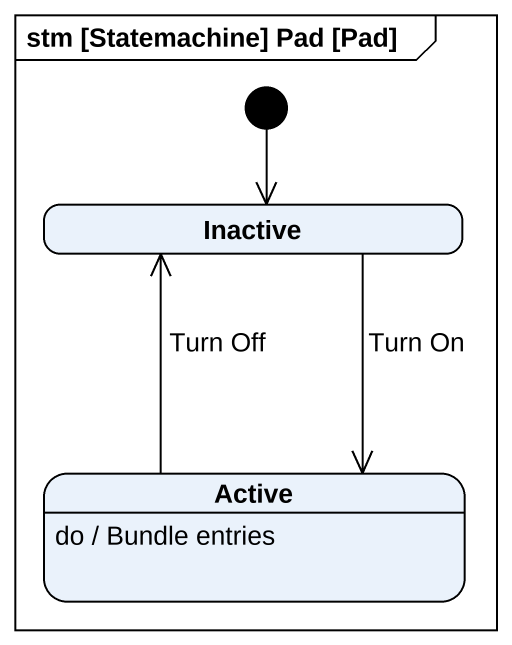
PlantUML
@startuml
mainframe stm [Statemachine] Pad [Pad]
hide empty description
state Inactive
state Active
Active : do / Bundle entries
[*] --> Inactive
Inactive --> Active : Turn On
Active -up-> Inactive : Turn Off
@enduml
